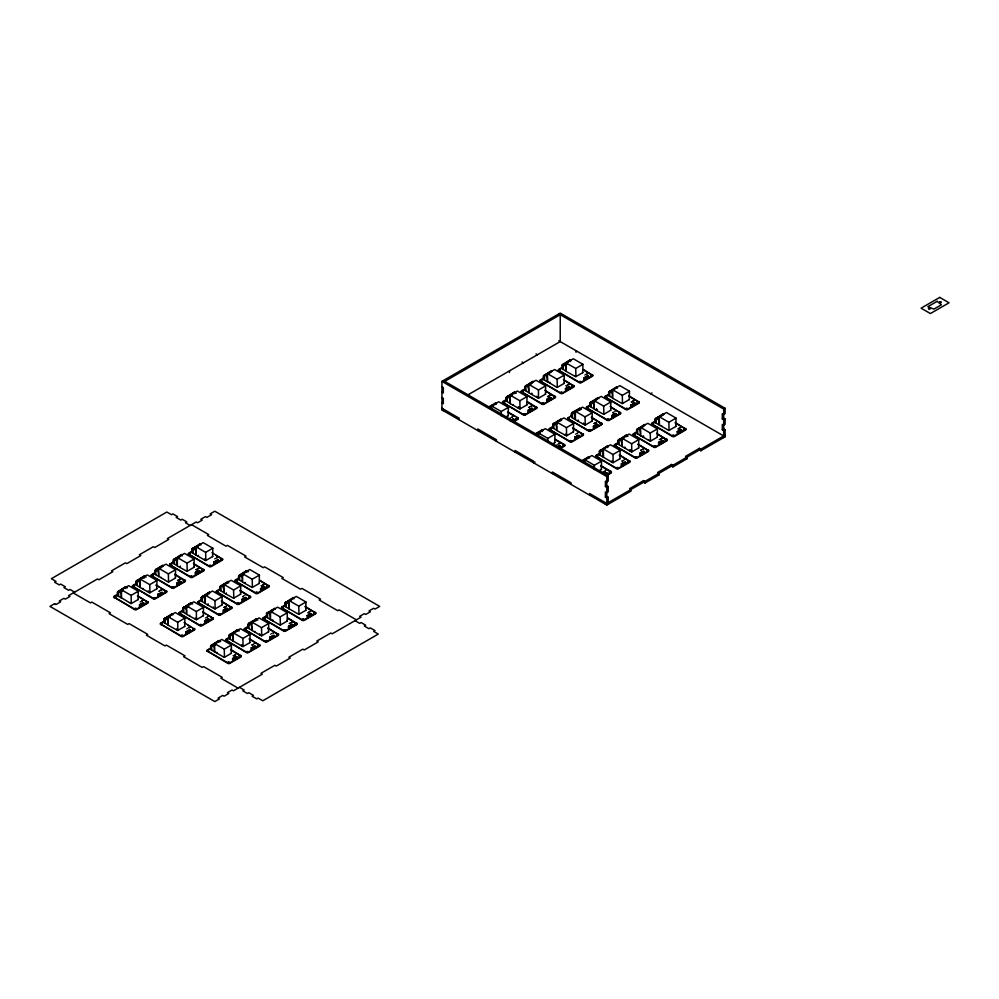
<?xml version="1.0" encoding="UTF-8"?>
<svg xmlns="http://www.w3.org/2000/svg" width="999" height="999" viewBox="0 0 999 999"><rect width="100%" height="100%" fill="white"/><g stroke="black" fill="none" stroke-linecap="round" stroke-linejoin="round"><path stroke-width="1.5" d="M119.543 591.87C124.138 590.134 116.92 590.147 121.516 591.87M140.21 601.96L140.247 602.06M159.228 568.955L160.227 568.394M159.478 591.258L158.841 591.158L159.49 591.183M170.404 564.897L171.366 565.322M166.084 591.982L165.285 592.245M168.057 618.905C163.861 616.957 170.342 616.982 166.146 618.905M178.109 580.494L177.472 580.407L178.109 580.431M179.283 582.467L178.634 582.517L179.283 582.442M196.004 549C191.808 547.052 198.289 547.065 194.093 549M181.556 635.976L182.854 635.876M197.253 569.018L197.914 569.005L197.265 569.068M197.902 571.765L197.265 571.665L197.914 571.69M187.987 630.769L188.599 630.869M189.098 627.509L189.76 627.509L189.111 627.559M209.503 566.071L210.789 565.971M215.884 558.266L215.921 558.366M207.742 594.917L206.543 594.218L206.293 595.267M215.921 560.864L216.383 560.789M217.045 557.592L217.707 557.579L217.058 557.617M206.568 617.419L207.218 617.407L206.581 617.469M207.73 619.442L208.391 619.417L207.742 619.492M218.244 591.982C216.134 593.019 218.818 589.835 217.282 591.67M214.623 645.804C210.427 643.843 216.92 643.868 212.725 645.804M225.849 606.718L225.212 606.618L225.849 606.643M226.361 608.678L226.411 608.778M219.493 641.907L218.044 641.271L218.282 642.32M231.306 608.016L230.319 608.341M242.57 575.886C238.511 573.938 244.743 573.926 240.659 575.886M231.318 634.902L233.254 634.752M229.42 662.961L228.134 662.861M245.092 597.789L245.654 597.926M235.165 655.119L234.528 655.019L235.165 655.044M236.326 657.13L235.689 657.03L236.326 657.067M257.367 593.056L256.094 593.056M263.624 584.49L264.273 584.465L263.636 584.527M254.308 643.643L254.345 643.731M273.576 632.929L272.952 632.829L273.589 632.866M294.006 598.888L293.057 598.176L292.207 599.025M289.235 626.161L289.273 626.261M292.207 622.177L291.571 622.077L292.22 622.102M303.958 619.842L302.647 619.842M308.516 612.712L307.867 612.737L308.516 612.699M308.516 615.409L307.879 615.459L308.516 615.384M491.583 408.141L490.621 407.417M510.302 418.082L510.339 418.181M511.463 420.092L511.563 420.229M531.268 384.153L529.82 383.504L530.057 384.553M528.933 407.33L529.582 407.305L528.946 407.38M530.094 409.34L530.132 409.44M541.77 381.206L540.671 381.381L540.958 380.744M538.149 435.027C533.953 433.079 540.447 433.091 536.251 435.027M548.201 396.615L547.564 396.516L548.214 396.553M549.375 398.589L548.738 398.638L549.375 398.564M566.096 365.122C561.9 363.174 568.381 363.186 564.185 365.122M554.845 424.125C559.428 422.377 552.222 422.402 556.818 424.125M567.357 385.139L568.006 385.127L567.357 385.189M567.994 387.874L567.357 387.787L568.006 387.812M568.518 387.162L569.005 387M559.203 443.618L559.865 443.618L559.215 443.668M558.678 447.04L558.054 446.94L558.691 446.965M559.203 446.316L559.852 446.291L559.203 446.328M579.595 382.18L580.894 382.08M585.976 374.388L586.026 374.488M577.847 411.039L576.885 410.314L575.936 411.039M587.15 373.713L587.799 373.713L587.15 373.763M587.15 376.398L587.799 376.386L587.15 376.448M576.66 433.541L577.322 433.516L576.673 433.591M595.941 422.839L595.304 422.739L595.953 422.764M596.453 424.8L596.503 424.9M589.597 458.029L588.386 457.33L587.936 458.291M601.41 451.011C605.956 449.275 598.913 449.263 603.384 451.011M617.532 388.124L616.321 387.425L615.884 388.374M615.734 414.098L615.097 413.998L615.746 414.023M605.257 471.228L604.62 471.141L605.269 471.166M606.418 473.251L605.781 473.151L606.43 473.176M627.459 409.165L626.173 409.078M624.412 437.924L623.201 437.225L622.964 438.274M633.716 400.599L634.365 400.587L633.728 400.649M633.816 403.159L633.878 403.121M624.4 459.752L624.45 459.852M625.049 462.5L624.45 462.537M643.031 449.001L643.681 448.976L643.044 449.051M659.328 442.282L659.377 442.37M661.763 440.796L661.9 440.746M662.312 438.299L661.675 438.199L662.312 438.224M678.621 428.833L677.959 428.858L678.608 428.821M678.621 431.531L677.971 431.568L678.608 431.506M138.199 580.968L139.161 580.544M182.143 556.006L181.281 555.157L180.432 556.006M190.297 554.333C189.173 554.545 189.148 552.622 190.297 554.133M192.17 576.923L190.896 576.923M162.362 624.238L161.089 624.238L162.362 624.05M184.778 607.854C189.535 606.318 181.918 606.343 186.688 607.854M205.319 596.328L203.371 596.178L205.319 596.028M228.709 582.892L227.597 582.055L227.36 583.104M233.254 633.965L231.343 633.678L233.254 633.678M271.041 611.838C272.565 611.987 269.992 609.465 272.977 610.901M282.242 607.817L283.279 608.279M289.048 602.909C285.564 600.824 290.846 600.761 287.337 602.909M295.217 624.05L296.516 624.15L295.217 624.238M508.304 397.09C513.061 395.567 505.444 395.567 510.214 397.09M512.674 419.33L512.999 419.243M576.76 436.101L576.997 436.039M612.574 392.145L611.251 390.784L613.898 389.935M584.627 462.05L583.304 460.689L585.951 459.84M632.654 403.833L632.879 403.771M620.079 440.109L621.977 440.109M616.945 468.032L618.081 468.032M659.14 419.031L658.541 418.194L657.429 419.031M673.975 436.151L672.827 436.151M118.431 590.933L120.292 592.007L121.229 594.155L121.229 597.926L117.507 595.779L117.507 592.007L125.624 586.775L127.497 587.849M125.624 586.775L117.507 592.007M137.063 580.182L138.923 581.256L139.86 583.404L139.86 587.175L136.126 585.014L136.126 581.256L144.256 576.023L146.116 577.097M144.256 576.023L136.126 581.256M155.694 569.418L154.758 570.504L154.758 574.263L158.491 576.411L158.491 572.652L157.555 570.504L155.694 569.418L162.887 565.272L155.956 569.805M174.326 558.666L176.186 559.74L177.11 561.9L177.11 565.659L173.389 563.511L173.389 559.74L181.518 554.507L178.184 556.98M192.944 547.914L194.817 548.988L195.742 551.136L195.742 554.907L192.02 552.747L192.02 548.988L200.15 543.756L199.213 544.83M165.01 617.819L166.87 618.893L167.807 621.053L167.807 624.812L164.073 622.664L164.073 618.893L172.203 613.673L171.266 614.747M183.641 607.067L185.502 608.141L186.426 610.289L186.426 614.06L182.705 611.912L182.705 608.141L190.834 602.909L192.695 603.983M190.834 602.909L182.705 608.141M201.336 597.39L209.465 592.157L201.336 597.39L201.336 601.148L205.057 603.296L205.057 599.537L204.133 597.39L202.26 596.316M220.891 585.551L222.752 586.625L223.689 588.786L223.689 592.544L219.967 590.397L219.967 586.625L228.084 581.406M239.523 574.8L241.383 575.874L242.32 578.021L242.32 581.793L238.586 579.645L238.586 575.874L246.716 570.641L248.576 571.728M246.716 570.641L238.586 575.874M211.576 644.705L213.436 645.791L214.373 647.939L214.373 651.698L210.652 649.55L210.652 645.791L218.769 640.559L220.642 641.633M230.207 633.953L232.068 635.027L233.004 637.187L233.004 640.946L229.27 638.798L229.27 635.027L237.4 629.795L239.261 630.881M236.476 630.881L237.4 629.795M248.838 623.201L247.902 624.275L247.902 628.034L251.636 630.194L251.636 626.423L250.699 624.275L248.838 623.201L256.031 619.043L257.892 620.117M255.095 620.117L256.031 619.043M267.47 612.449L269.33 613.523L270.254 615.671L270.254 619.43L266.533 617.282L266.533 613.523L274.663 608.291L273.726 609.365M286.089 601.685L287.962 602.759L288.886 604.919L288.886 608.678L285.165 606.53L285.165 602.759L293.294 597.539L292.357 598.613M494.792 403.971L495.729 402.897L488.536 407.055M507.155 396.303L509.028 397.377L509.952 399.525L509.952 403.284L506.231 401.136L506.231 397.377L514.36 392.145L516.221 393.219M514.36 392.145L506.231 397.377M524.862 386.613L532.979 381.393L524.862 386.613L524.862 390.384L528.583 392.532L528.583 388.773L527.647 386.613L525.786 385.539M544.418 374.787L546.278 375.861L547.215 378.009L547.215 381.78L543.481 379.632L543.481 375.861L551.61 370.629M562.112 365.11L570.242 359.877L562.112 365.11L562.112 368.868L565.846 371.029L565.846 367.257L564.91 365.11L563.049 364.036M541.371 430.856L542.295 429.782L535.102 433.941M553.733 423.189L555.594 424.263L556.53 426.411L556.53 430.182L552.797 428.022L552.797 424.263L560.926 419.031L560.002 420.104M572.365 412.425L571.428 413.511L571.428 417.27L575.149 419.418L575.149 415.659L574.225 413.511L572.365 412.425L579.557 408.279L581.418 409.353M578.621 409.353L579.557 408.279M590.996 401.673L592.857 402.747L593.781 404.907L593.781 408.666L590.059 406.518L590.059 402.747L598.189 397.515L597.252 398.601M609.615 390.921L611.488 391.995L612.412 394.143L612.412 397.914L608.691 395.754L608.691 391.995L616.82 386.763L615.884 387.837M587.936 457.754L588.873 456.68L581.68 460.826L583.541 461.9M600.299 450.074L602.172 451.148L603.096 453.296L603.096 457.067L599.375 454.92L599.375 451.148L607.504 445.916L606.568 446.99M618.93 439.323L620.791 440.397L621.728 442.545L621.728 446.303L618.006 444.155L618.006 440.397L626.123 435.164L627.996 436.238M625.199 436.238L626.123 435.164M637.562 428.559L639.422 429.632L640.359 431.793L640.359 435.552L636.625 433.404L636.625 429.632L644.755 424.413L643.831 425.487M656.193 417.807L658.054 418.881L658.99 421.029L658.99 424.8L655.257 422.652L655.257 418.881L663.386 413.648M177.997 557.917L179.345 557.704M198.339 546.653L196.99 546.952M170.392 616.57L168.544 616.283L170.392 615.996M188.861 605.931L188.162 604.957L187.462 605.931M223.689 586.9C219.405 583.766 226.761 584.927 222.29 586.088M512.387 395.167L511.688 394.193L510.988 395.167M547.215 376.136L546.515 375.162M236.313 631.805C237.2 632.005 235.589 629.532 238.124 630.869M536.013 407.729C533.891 406.044 537.312 408.916 534.977 408.191M250.075 623.851C254.82 622.502 247.053 622.527 251.785 623.851M289.772 600.936L291.121 600.649M559.84 421.029L560.951 420.766L560.002 419.842L561.65 420.092M573.601 413.087L575.312 413.087M309.128 614.597L309.278 614.547M610.864 391.571C615.646 390.409 608.141 390.109 612.212 391.371M605.769 396.89C608.491 395.492 604.095 398.052 606.905 397.427M619.842 413.111L618.718 412.837L619.842 413.648M582.917 461.488C587.537 460.377 580.369 459.977 584.265 461.276M634.852 435.077L633.616 434.89L634.852 434.69M659.864 417.058C660.689 417.27 659.103 414.785 661.675 416.121M725.099 435.152L700.873 449.138L699.475 448.326L685.514 456.393L686.9 457.205L686.9 458.816L672.939 466.883L671.54 466.071L644.992 481.406L643.593 480.594L629.62 488.661L631.018 489.473L631.018 491.083L606.805 505.069L441.933 409.877L441.933 381.381L560.227 313.087L725.099 408.266L725.099 413.648L723.701 414.448L722.302 413.648L722.302 419.018L723.701 419.83L725.099 419.018L725.099 424.4L723.701 425.212L722.302 424.4L722.302 429.782L723.701 430.581L725.099 429.782L725.099 436.763L700.873 450.749L699.475 449.937L672.939 465.272L671.54 464.46L657.567 472.527L658.965 473.339L658.965 474.95L644.992 483.017L643.593 482.205L606.805 503.446L589.572 493.506L589.572 495.117M444.73 381.381L560.227 314.697L560.227 341.583L467.544 395.092M173.389 559.74L175.787 558.354M192.02 548.988L198.014 545.529M117.62 592.207L118.556 592.744L118.556 595.978L117.62 595.441L117.62 592.207L119.83 590.933M121.491 598.264L121.466 589.81L128.659 585.651L138.312 591.233L138.099 599.6M136.251 581.455L137.175 581.992L137.175 585.214L136.251 584.677L136.251 581.455L138.461 580.182M156.93 588.723L149.738 592.869L140.122 587.512L140.085 579.058L147.29 574.9L156.943 580.481L156.731 588.836M158.741 576.748L158.716 568.306L165.909 564.148L175.574 569.717L175.349 578.084M194.193 567.207L187 571.366L177.347 565.983L177.347 557.542L184.54 553.396L194.193 558.965L193.981 567.332M194.58 547.777L203.172 542.632L212.824 548.214L212.612 556.58M120.292 592.007L122.69 590.621M176.186 559.74L178.584 558.354M137.5 595.641L147.752 602.097A1.311 0.762 0 0 1 147.752 603.171L136.576 609.627A1.311 0.762 0 0 1 134.715 609.627L114.223 597.252A1.311 0.762 0 0 1 114.223 596.178L117.944 594.03M156.131 584.89L166.383 591.346A1.311 0.762 0 0 1 166.383 592.419L155.207 598.876A1.311 0.762 0 0 1 153.346 598.876L132.855 586.5A1.311 0.762 0 0 1 132.855 585.426L136.576 583.279M174.763 574.138L185.015 580.581A1.311 0.762 0 0 1 185.015 581.655L173.826 588.111A1.311 0.762 0 0 1 171.965 588.111L151.473 575.749A1.311 0.762 0 0 1 151.473 574.675L155.207 572.514M193.394 563.374L203.634 569.83A1.311 0.762 0 0 1 203.634 570.904L192.457 577.36A1.311 0.762 0 0 1 190.597 577.36L170.105 564.984A1.311 0.762 0 0 1 170.105 563.911L173.826 561.763M212.025 552.622L222.265 559.078A1.311 0.762 0 0 1 222.265 560.152L211.089 566.608A1.311 0.762 0 0 1 209.228 566.608L188.736 554.233A1.311 0.762 0 0 1 188.736 553.159L192.457 551.011M114.223 597.789A1.311 0.762 0 0 1 114.223 596.715L117.944 594.567M132.855 587.037A1.311 0.762 0 0 1 132.855 585.963L136.576 583.816M151.473 576.286A1.311 0.762 0 0 1 151.473 575.212L155.207 573.051M171.353 563.736L173.826 562.3M188.736 554.77A1.311 0.762 0 0 1 188.736 553.696L192.457 551.548M441.933 409.877L443.331 409.078L443.331 410.689M121.703 597.951L131.106 603.633L138.312 599.475M158.953 576.448L168.369 582.117L175.562 577.971M196.004 555.244L195.979 546.79L205.632 552.36L212.824 548.214M179.508 566.808L180.357 566.408M198.451 555.294L198.139 556.056M142.782 588.636L143.094 588.448M180.045 567.12L180.357 566.358M121.466 589.81L131.119 595.379L138.312 591.233M140.085 579.058L149.75 584.627L156.943 580.481M158.716 568.306L168.369 573.876L175.574 569.717M177.347 557.542L187 563.124L194.193 558.965M148.239 590.884L147.927 591.608M129.833 602.659L130.145 602.484M204.345 559.64L204.658 558.891M212.824 556.455L205.632 560.614L196.004 555.057M143.906 603.234L140.422 605.257L140.422 606.868L139.485 606.331L139.485 604.72L142.982 602.697L143.906 603.234L143.906 604.857L142.982 604.32M162.537 594.093L162.537 592.482L159.041 594.505L159.041 596.116L158.117 595.579L158.117 593.968L160.215 593.831L160.215 595.441M181.169 581.73L177.672 583.741L177.672 585.364L176.748 584.815L176.748 583.204L180.232 581.193L181.169 581.73L181.169 583.341L180.232 582.804M199.8 570.978L196.303 572.989L196.303 574.6L195.367 574.063L195.367 572.452L198.863 570.429L199.8 570.978L199.8 572.589L198.863 572.052M218.419 561.825L218.419 560.214L214.935 562.237L214.935 563.848L213.998 563.311L213.998 561.7L216.096 561.563L216.096 563.174M139.485 606.331L141.583 606.193L141.583 604.582L140.647 604.045M158.117 595.579L159.278 594.904M195.367 574.063L196.541 573.389M213.998 563.311L215.16 562.637M114.223 597.252L134.715 609.09A1.311 0.762 0 0 0 136.576 609.09L147.752 602.634A1.311 0.762 0 0 0 147.752 601.56M132.855 586.5L153.346 598.326A1.311 0.762 0 0 0 155.207 598.326L166.383 591.883A1.311 0.762 0 0 0 166.383 590.809M151.473 575.749L171.965 587.574A1.311 0.762 0 0 0 173.826 587.574L185.015 581.118A1.311 0.762 0 0 0 185.015 580.044M170.105 564.984L190.597 576.823A1.311 0.762 0 0 0 192.457 576.823L203.634 570.367A1.311 0.762 0 0 0 203.634 569.293M188.736 554.233L209.228 566.071A1.311 0.762 0 0 0 211.089 566.071L222.265 559.615A1.311 0.762 0 0 0 222.265 558.541M488.798 407.43L493.593 404.67M543.481 375.861L550.686 371.703M490.159 406.918L498.751 401.773L508.404 407.355L508.191 415.721M510.214 403.621L510.189 395.179L517.382 391.021L527.035 396.591L526.823 404.957M527.185 385.539L524.975 386.825L525.911 387.362L525.911 390.584L524.975 390.047M545.666 394.081L538.461 398.239L528.821 392.857L528.821 384.415L536.013 380.269L545.666 385.839L545.454 394.205M543.606 376.061L544.53 376.598L544.53 379.832L543.606 379.295L543.606 376.061L545.816 374.787M547.677 381.993L547.44 373.663L554.645 369.505L564.298 375.087L564.085 383.454M564.447 364.036L562.237 365.309L563.161 365.846L563.161 369.068L562.237 368.531M582.917 372.577L575.724 376.723L566.096 371.366L566.071 362.912L573.264 358.753L582.929 364.323L582.704 372.689M509.028 397.377L511.426 395.991M564.91 365.11L567.307 363.723M527.509 401.748L536.475 407.455A1.311 0.762 0 0 1 536.475 408.541L525.299 414.985A1.311 0.762 0 0 1 523.439 414.985L502.947 402.622A1.311 0.762 0 0 1 502.947 401.548L506.668 399.388M544.855 390.247L555.107 396.703A1.311 0.762 0 0 1 555.107 397.777L543.931 404.233A1.311 0.762 0 0 1 542.07 404.233L521.578 391.87A1.311 0.762 0 0 1 521.578 390.784L525.299 388.636M563.486 379.495L573.738 385.951A1.311 0.762 0 0 1 573.738 387.025L562.562 393.481A1.311 0.762 0 0 1 560.689 393.481L540.209 381.106A1.311 0.762 0 0 1 540.209 380.032L543.931 377.884M583.404 369.48L592.37 375.199A1.311 0.762 0 0 1 592.37 376.273L581.181 382.717A1.311 0.762 0 0 1 579.32 382.717L558.828 370.354A1.311 0.762 0 0 1 558.828 369.28L562.562 367.132M502.947 403.159A1.311 0.762 0 0 1 502.947 402.085L505.432 400.649M521.578 392.407A1.311 0.762 0 0 1 521.578 391.321L525.299 389.173M540.209 381.643A1.311 0.762 0 0 1 540.209 380.569L543.931 378.421M558.828 370.891A1.311 0.762 0 0 1 558.828 369.817L562.562 367.669M510.189 403.608L519.842 408.991L527.035 404.845M547.677 381.805L557.092 387.487L564.285 383.329M549.912 382.18L549.612 382.929M531.518 393.993L531.818 393.231M491.558 408.741L491.558 405.931L501.211 411.501L508.404 407.355M510.189 395.179L519.842 400.749L527.035 396.591M528.821 384.415L538.473 389.997L545.666 385.839M547.44 373.663L557.105 379.233L564.298 375.087M566.071 362.912L575.724 368.481L582.929 364.323M518.868 407.854L518.331 406.968L518.031 407.717M536.962 396.253L536.663 396.965M518.556 408.029L518.868 407.267M505.944 417.02L508.404 415.596M164.073 618.893L170.067 615.434M219.967 586.625L227.16 582.479M166.633 617.682L175.225 612.549L184.89 618.119L184.665 626.485M203.509 615.609L196.316 619.767L186.663 614.385L186.663 605.943L193.856 601.785L203.509 607.367L203.297 615.734M201.448 597.589L202.385 598.126L202.385 601.348L201.448 600.811L201.448 597.589L203.659 596.316M222.14 604.857L214.947 609.003L205.294 603.621L205.294 595.192L212.487 591.033L222.14 596.603L221.928 604.969M222.29 585.551L220.08 586.838L221.004 587.375L221.004 590.596L220.08 590.059M240.771 594.093L233.566 598.251L223.926 592.869L223.926 584.427L231.119 580.282L240.771 585.851L240.559 594.218M259.39 583.341L252.198 587.499L242.545 582.117L242.545 573.676L249.75 569.517L259.403 575.099L259.191 583.466M532.629 408.603L529.145 410.614L529.145 412.237L528.209 411.7L528.209 410.077L531.705 408.067L532.629 408.603L532.629 410.214L531.705 409.677M551.261 397.852L547.777 399.862L547.777 401.473L546.84 400.936L546.84 399.325L550.337 397.315L551.261 397.852L551.261 399.463M569.892 387.088L568.955 386.551L568.955 388.161L569.892 388.711L569.892 387.088L566.396 389.111L566.396 390.721L565.471 390.184L565.471 388.574L567.794 387.225L568.731 387.762L568.731 389.373M588.523 376.336L585.027 378.359L585.027 379.97L584.103 379.433L584.103 377.809L587.587 375.799L588.523 376.336L588.523 377.947L587.587 377.41L587.587 375.799M185.502 608.141L187.899 606.755M241.383 575.874L243.781 574.487M184.078 622.527L194.318 628.983A1.311 0.762 0 0 1 194.318 630.057L183.142 636.513A1.311 0.762 0 0 1 181.281 636.513L160.789 624.15A1.311 0.762 0 0 1 160.789 623.064L164.523 620.916M202.71 611.775L212.949 618.231A1.311 0.762 0 0 1 212.949 619.305L201.773 625.761A1.311 0.762 0 0 1 199.912 625.761L179.42 613.386A1.311 0.762 0 0 1 179.42 612.312L183.142 610.164M221.341 601.023L231.581 607.479A1.311 0.762 0 0 1 231.581 608.553L220.404 614.997A1.311 0.762 0 0 1 218.544 614.997L198.052 602.634A1.311 0.762 0 0 1 198.052 601.56L201.773 599.412M239.96 590.259L250.212 596.715A1.311 0.762 0 0 1 250.212 597.789L239.036 604.245A1.311 0.762 0 0 1 237.175 604.245L216.683 591.883A1.311 0.762 0 0 1 216.683 590.809L220.404 588.648M259.877 580.244L268.843 585.963A1.311 0.762 0 0 1 268.843 587.037L257.667 593.493A1.311 0.762 0 0 1 255.794 593.493L235.302 581.118A1.311 0.762 0 0 1 235.302 580.044L239.036 577.897M510.514 421.378L514.01 419.355L514.01 420.966M160.789 624.687A1.311 0.762 0 0 1 160.789 623.601L164.523 621.453M179.42 613.923A1.311 0.762 0 0 1 179.42 612.849L181.905 611.413M198.052 603.171A1.311 0.762 0 0 1 198.052 602.097L201.773 599.949M235.302 581.655A1.311 0.762 0 0 1 235.302 580.581L239.036 578.433M528.209 411.7L529.37 411.026M546.84 400.936L548.001 400.262M584.103 379.433L585.264 378.758M512.837 421.64L517.844 418.756A1.311 0.762 0 0 0 517.844 417.682L507.604 411.763M502.947 402.622L523.439 414.448A1.311 0.762 0 0 0 525.299 414.448L536.475 407.992A1.311 0.762 0 0 0 536.475 406.918M521.578 391.87L542.07 403.696A1.311 0.762 0 0 0 543.931 403.696L555.107 397.24A1.311 0.762 0 0 0 555.107 396.166M540.209 381.106L560.689 392.944A1.311 0.762 0 0 0 562.562 392.944L573.738 386.488A1.311 0.762 0 0 0 573.738 385.414M558.828 370.354L579.32 382.18A1.311 0.762 0 0 0 581.181 382.18L592.37 375.736A1.311 0.762 0 0 0 592.37 374.65M512.887 422.152L517.844 419.293A1.311 0.762 0 0 0 517.844 418.219L517.844 417.682M226.386 592.944L226.086 593.706M244.718 582.941L245.017 582.767M207.767 604.283L207.455 604.457M208.292 604.045L207.992 604.77M184.877 626.361L177.685 630.519L168.057 625.149L168.032 616.695L177.685 622.277L184.89 618.119M186.663 605.943L196.316 611.513L203.509 607.367M205.294 595.192L214.947 600.761L222.14 596.603M223.926 584.427L233.579 590.009L240.771 585.851M242.545 573.676L252.21 579.258L259.403 575.099M213.436 606.98L213.137 607.729M176.711 628.796L176.411 629.557M195.042 618.793L195.342 618.044M190.484 631.743L190.484 630.132L186.988 632.142L186.988 633.753L186.051 633.216L186.051 631.605L188.149 631.468L188.149 633.079M209.116 619.368L205.619 621.39L205.619 623.001L204.683 622.464L204.683 620.854L208.179 618.831L209.116 619.368L209.116 620.991L208.179 620.441M227.735 608.616L224.251 610.639L224.251 612.25L223.314 611.713L223.314 610.089L226.81 608.079L227.735 608.616L227.735 610.227L226.81 609.69M246.366 599.475L246.366 597.864L242.869 599.875L242.869 601.485L241.945 600.948L241.945 599.338L244.268 598.001L245.205 598.538L245.205 600.149M264.997 587.1L261.501 589.123L261.501 590.734L260.577 590.197L260.577 588.586L264.061 586.563L264.997 587.1L264.997 588.723L264.061 588.186L264.061 586.563M186.051 633.216L187.225 632.542M204.683 622.464L206.781 622.327L206.781 620.716L205.856 620.179M223.314 611.713L224.475 611.038M260.577 590.197L261.738 589.522M160.789 624.15L181.281 635.976A1.311 0.762 0 0 0 183.142 635.976L194.318 629.52A1.311 0.762 0 0 0 194.318 628.446M179.42 613.386L199.912 625.224A1.311 0.762 0 0 0 201.773 625.224L212.949 618.768A1.311 0.762 0 0 0 212.949 617.694M198.052 602.634L218.544 614.46A1.311 0.762 0 0 0 220.404 614.46L231.581 608.016A1.311 0.762 0 0 0 231.581 606.93M216.683 591.883L237.175 603.708A1.311 0.762 0 0 0 239.036 603.708L250.212 597.252A1.311 0.762 0 0 0 250.212 596.178M235.302 581.118L255.794 592.956A1.311 0.762 0 0 0 257.667 592.956L268.843 586.5A1.311 0.762 0 0 0 268.843 585.426M535.377 434.328L545.329 428.658L554.982 434.24L554.77 442.607M552.797 424.263L563.96 417.907L573.613 423.489L573.401 431.843M572.627 412.812L582.579 407.155L592.245 412.724L592.02 421.091M590.059 402.747L601.211 396.403L610.864 401.973L610.651 410.339M608.691 391.995L619.842 385.639L629.495 391.221L629.283 399.588M576.323 410.951L578.533 409.677L579.82 409.977M590.172 402.947L591.108 403.496L591.108 406.718L590.172 406.181L590.172 402.947L592.382 401.673L593.319 402.21M536.962 435.015L539.36 433.628M592.857 402.747L595.254 401.361M572.802 427.897L583.054 434.353A1.311 0.762 0 0 1 583.054 435.427L571.878 441.883A1.311 0.762 0 0 1 570.004 441.883L549.512 429.508A1.311 0.762 0 0 1 549.512 428.434L553.246 426.286M591.433 417.145L601.673 423.588A1.311 0.762 0 0 1 601.673 424.662L590.496 431.118A1.311 0.762 0 0 1 588.636 431.118L568.144 418.756A1.311 0.762 0 0 1 568.144 417.682L571.878 415.522M610.064 406.381L620.304 412.837A1.311 0.762 0 0 1 620.304 413.911L609.128 420.367A1.311 0.762 0 0 1 607.267 420.367L586.775 407.992A1.311 0.762 0 0 1 586.775 406.918L590.496 404.77M628.696 395.629L638.935 402.085A1.311 0.762 0 0 1 638.935 403.159L627.759 409.615A1.311 0.762 0 0 1 625.898 409.615L605.406 397.24A1.311 0.762 0 0 1 605.406 396.166L609.128 394.018M549.512 430.045A1.311 0.762 0 0 1 549.512 428.971L551.997 427.535M588.011 406.743L590.496 405.307M606.643 395.991L609.128 394.555M573.613 423.489L566.421 427.634L556.755 422.065L556.78 430.519L566.408 435.876L573.601 431.73M592.245 412.724L585.039 416.883L575.387 411.313L575.387 419.742L585.039 425.124L592.232 420.979M610.864 401.973L603.671 406.131L594.018 400.549L594.043 409.003L603.671 414.373L610.864 410.214M596.178 409.815L596.49 409.066L596.715 410.127M578.396 420.129L577.547 420.579M597.015 409.365L596.178 409.24M538.136 435.626L538.136 432.817L547.789 438.386L554.982 434.24M629.495 399.463L622.29 403.621L612.649 398.239L612.649 389.797L622.302 395.367L629.495 391.221M583.229 423.851L583.541 423.089L583.766 424.163M565.134 434.915L565.434 434.153M552.509 443.906L554.969 442.482M210.652 645.791L221.803 639.435L231.456 645.004L231.244 653.371M229.27 635.027L240.434 628.683L250.087 634.253L249.875 642.619M249.101 623.588L259.053 617.919L268.719 623.501L268.494 631.868M266.533 613.523L277.685 607.167L287.337 612.737L287.125 621.103M285.165 602.759L296.316 596.415L305.969 601.985L305.756 610.352M229.395 635.227L230.319 635.764L230.319 638.998L229.395 638.461L229.395 635.227L231.606 633.953M268.868 612.449L266.646 613.723L267.582 614.26L267.582 617.482L266.646 616.945M557.317 447.053L559.652 445.704L560.576 446.241L560.576 447.864L559.652 447.327L559.652 445.704M574.787 436.975L576.873 436.838L576.873 438.449L574.787 438.586L574.787 436.975L575.711 437.512L579.208 435.489L579.208 437.1M597.839 424.737L594.343 426.748L594.343 428.371L593.406 427.822L593.406 426.211L596.903 424.2L597.839 424.737L597.839 426.348L596.903 425.811L596.903 424.2M616.47 413.986L612.974 415.996L612.974 417.607L612.037 417.07L612.037 415.459L615.534 413.436L616.47 413.986L616.47 415.596L615.534 415.06M635.089 404.832L635.089 403.221L631.605 405.244L631.605 406.855L630.669 406.318L630.669 404.707L632.767 404.57L632.767 406.181M213.436 645.791L215.846 644.405M269.33 613.523L271.728 612.137M650.574 393.743L651.972 392.944M230.644 649.425L240.896 655.868A1.311 0.762 0 0 1 240.896 656.942L229.72 663.398A1.311 0.762 0 0 1 227.859 663.398L207.367 651.036A1.311 0.762 0 0 1 207.367 649.962L211.089 647.802M249.275 638.661L259.528 645.117A1.311 0.762 0 0 1 259.528 646.191L248.351 652.647A1.311 0.762 0 0 1 246.491 652.647L225.999 640.272A1.311 0.762 0 0 1 225.999 639.198L229.72 637.05M267.907 627.909L278.159 634.365A1.311 0.762 0 0 1 278.159 635.439L266.97 641.895A1.311 0.762 0 0 1 265.11 641.895L244.618 629.52A1.311 0.762 0 0 1 244.618 628.446L248.351 626.298M287.812 617.894L296.778 623.601A1.311 0.762 0 0 1 296.778 624.687L285.602 631.131A1.311 0.762 0 0 1 283.741 631.131L263.249 618.768A1.311 0.762 0 0 1 263.249 617.694L266.97 615.534M305.17 606.393L315.409 612.849A1.311 0.762 0 0 1 315.409 613.923L304.233 620.379A1.311 0.762 0 0 1 302.372 620.379L281.88 608.016A1.311 0.762 0 0 1 281.88 606.93L285.602 604.782M558.254 447.589L560.576 446.241M207.367 651.573A1.311 0.762 0 0 1 207.367 650.499L211.089 648.339M225.999 640.821A1.311 0.762 0 0 1 225.999 639.735L229.72 637.587M244.618 630.057A1.311 0.762 0 0 1 244.618 628.983L248.351 626.835M263.249 619.305A1.311 0.762 0 0 1 263.249 618.231L266.97 616.083M283.117 606.755L285.602 605.319M612.037 417.07L613.211 416.396M535.077 462.038L533.678 462.849L533.678 461.238L515.059 450.487L515.059 452.097M559.415 448.526L564.423 445.641A1.311 0.762 0 0 0 564.423 444.567L555.456 439.385M549.512 429.508L570.004 441.333A1.311 0.762 0 0 0 571.878 441.333L583.054 434.89A1.311 0.762 0 0 0 583.054 433.816M568.144 418.756L588.636 430.581A1.311 0.762 0 0 0 590.496 430.581L601.673 424.125A1.311 0.762 0 0 0 601.673 423.052M586.775 407.992L607.267 419.83A1.311 0.762 0 0 0 609.128 419.83L620.304 413.374A1.311 0.762 0 0 0 620.304 412.3M605.406 397.24L625.898 409.078A1.311 0.762 0 0 0 627.759 409.078L638.935 402.622A1.311 0.762 0 0 0 638.935 401.548M559.452 449.051L564.423 446.178A1.311 0.762 0 0 0 564.423 445.104L564.423 444.567M214.61 652.022L214.61 643.593L224.263 649.163L231.456 645.004M233.229 641.271L233.229 632.829L242.894 638.411L250.087 634.253M251.86 630.519L251.86 622.077L261.513 627.647L268.719 623.501M289.123 609.003L289.123 600.561L298.776 606.143L305.969 601.985M270.517 619.767L270.492 611.326L280.145 616.895L287.337 612.737M216.771 652.859L217.083 652.684M272.652 620.591L272.964 620.416M254.558 631.655L254.87 631.48M259.703 634.627L260.015 634.44M241.92 645.504L241.071 645.379M241.92 644.967L241.608 645.691M231.456 653.259L224.251 657.404L214.635 651.847M250.075 642.494L242.882 646.653L233.267 641.096M268.706 631.743L261.513 635.901L251.885 630.344M287.337 620.991L280.145 625.137L270.517 619.58M305.969 610.227L298.776 614.385L289.148 608.828M237.05 657.017L233.566 659.028L233.566 660.651L232.63 660.102L232.63 658.491L236.126 656.48L237.05 657.017L237.05 658.628L236.126 658.091L236.126 656.48M251.261 647.739L253.359 647.602L253.359 649.213L251.261 649.35L251.261 647.739L252.185 648.276L255.682 646.266L255.682 647.876M269.892 636.987L271.978 636.85L271.978 638.461L269.892 638.598L269.892 636.987L270.816 637.524L274.313 635.501L274.313 637.112M292.944 624.75L289.448 626.76L289.448 628.383L288.511 627.847L288.511 626.223L292.008 624.213L292.944 624.75L292.944 626.361L292.008 625.824M311.576 615.609L311.576 613.998L308.079 616.008L308.079 617.619L307.143 617.082L307.143 615.471L309.24 615.334L309.24 616.957M232.63 660.102L233.791 659.44M288.511 627.847L289.685 627.172M207.367 651.036L227.859 662.861A1.311 0.762 0 0 0 229.72 662.861L240.896 656.405A1.311 0.762 0 0 0 240.896 655.332M225.999 640.272L246.491 652.11A1.311 0.762 0 0 0 248.351 652.11L259.528 645.654A1.311 0.762 0 0 0 259.528 644.58M244.618 629.52L265.11 641.358A1.311 0.762 0 0 0 266.97 641.358L278.159 634.902A1.311 0.762 0 0 0 278.159 633.828M263.249 618.768L283.741 630.594A1.311 0.762 0 0 0 285.602 630.594L296.778 624.15A1.311 0.762 0 0 0 296.778 623.064M281.88 608.016L302.372 619.842A1.311 0.762 0 0 0 304.233 619.842L315.409 613.386A1.311 0.762 0 0 0 315.409 612.312M581.942 461.213L591.895 455.556L601.548 461.126L601.336 469.493M599.375 451.148L610.526 444.792L620.179 450.374L619.967 458.741M618.006 440.397L629.158 434.041L638.811 439.61L638.598 447.977M636.625 429.632L647.789 423.289L657.442 428.858L657.23 437.225M655.257 418.881L666.408 412.525L676.073 418.106L675.848 426.473M601.935 449.937L604.033 448.726M618.119 440.596L619.055 441.133L619.055 444.355L618.119 443.818L618.119 440.596L620.329 439.323M638.96 428.559L636.75 429.845L637.674 430.382L637.674 433.603L636.75 433.067M660.152 416.333L662.362 415.047M620.791 440.397L623.189 439.011M619.38 454.782L629.62 461.238A1.311 0.762 0 0 1 629.62 462.312L618.443 468.768A1.311 0.762 0 0 1 616.583 468.768L596.091 456.393A1.311 0.762 0 0 1 596.091 455.319L599.812 453.171M637.999 444.031L648.251 450.487A1.311 0.762 0 0 1 648.251 451.56L637.075 458.004A1.311 0.762 0 0 1 635.214 458.004L614.722 445.641A1.311 0.762 0 0 1 614.722 444.567L618.443 442.42M656.63 433.266L666.882 439.722A1.311 0.762 0 0 1 666.882 440.796L655.706 447.252A1.311 0.762 0 0 1 653.833 447.252L633.354 434.89A1.311 0.762 0 0 1 633.354 433.816L637.075 431.655M675.262 422.515L685.514 428.971A1.311 0.762 0 0 1 685.514 430.045L674.325 436.501A1.311 0.762 0 0 1 672.464 436.501L651.972 424.125A1.311 0.762 0 0 1 651.972 423.052L655.706 420.904M596.091 456.93A1.311 0.762 0 0 1 596.091 455.856L598.576 454.42M614.722 446.178A1.311 0.762 0 0 1 614.722 445.104L618.443 442.957M633.354 435.427A1.311 0.762 0 0 1 633.354 434.353L637.075 432.192M651.972 424.662A1.311 0.762 0 0 1 651.972 423.588L655.706 421.441M603.546 457.08L603.334 448.951L612.986 454.52L620.179 450.374M642.757 436.713L643.056 435.989L643.593 436.838M661.388 425.949L661.688 425.774M624.662 447.777L624.962 447.015M643.281 437.013L643.593 436.263M584.702 462.525L584.702 459.702L594.355 465.284L601.548 461.126M622.202 446.528L621.965 438.199L631.618 443.768L638.811 439.61M640.621 435.889L640.584 427.435L650.249 433.017L657.442 428.858M659.452 425.012L659.215 416.683L668.868 422.265L676.073 418.106M629.807 450.736L630.107 449.987L630.644 450.874M648.426 439.985L648.738 439.81M630.107 450.561L629.807 450.162M630.644 450.337L630.332 451.048M599.088 470.804L601.548 469.368M620.179 458.616L612.986 462.774L603.359 457.217M638.811 447.864L631.605 452.01L621.99 446.453M657.429 437.1L650.237 441.258L640.621 435.701M676.061 426.348L668.868 430.507L659.24 424.95M624.85 463.449L625.774 463.998L625.774 462.375L622.29 464.398L622.29 466.009L621.353 465.472L621.353 463.861L623.688 462.512L624.612 463.049L624.612 464.66M644.405 451.623L640.921 453.646L640.921 455.257L639.984 454.72L639.984 453.096L643.481 451.086L644.405 451.623L644.405 453.234L643.481 452.697M663.036 442.482L663.036 440.871L659.54 442.882L659.54 444.493L658.616 443.956L658.616 442.345L660.938 441.009L661.875 441.546L661.875 443.156M681.668 430.107L678.171 432.13L678.171 433.741L677.247 433.204L677.247 431.593L680.731 429.57L681.668 430.107L681.668 431.73L680.731 431.193L680.731 429.57M604.82 474.475L607.155 473.139L607.155 474.75L610.988 472.527A1.311 0.762 0 0 0 610.988 471.453L600.749 465.534M621.353 465.472L623.451 465.334L623.451 463.723L622.514 463.186M639.984 454.72L641.146 454.046M596.091 456.393L616.583 468.231A1.311 0.762 0 0 0 618.443 468.231L629.62 461.775A1.311 0.762 0 0 0 629.62 460.701M614.722 445.641L635.214 457.467A1.311 0.762 0 0 0 637.075 457.467L648.251 451.024A1.311 0.762 0 0 0 648.251 449.937M633.354 434.89L653.833 446.715A1.311 0.762 0 0 0 655.706 446.715L666.882 440.259A1.311 0.762 0 0 0 666.882 439.185M651.972 424.125L672.464 435.964A1.311 0.762 0 0 0 674.325 435.964L685.514 429.508A1.311 0.762 0 0 0 685.514 428.434M607.267 475.212L610.988 473.064A1.311 0.762 0 0 0 610.988 471.99L610.988 471.453M441.933 381.381L606.805 476.56L608.204 475.761L608.204 481.131L606.805 481.943L605.406 481.131L605.406 486.513L606.805 487.312L608.204 486.513L608.204 491.883L606.805 492.694L605.406 491.883L605.406 497.265L606.805 498.076L608.204 497.265L608.204 504.258M558.828 313.886L723.701 409.078L725.099 408.266M605.406 486.513L606.805 485.701L608.204 486.513M722.302 419.018L723.701 418.219L725.099 419.018M605.406 497.265L606.805 496.466L608.204 497.265M722.302 429.782L723.701 428.971L725.099 429.782M566.883 363.161C568.369 363.736 565.159 361.426 568.269 362.088M527.185 386.076L527.884 385.914M157.093 569.967L158.491 569.967M143.332 577.909L144.281 577.784M593.581 402.035L594.043 401.398L592.832 400.986L592.132 401.685L593.581 402.035L592.594 402.122M538.936 433.079L539.885 432.954M203.659 596.853L205.057 596.853M638.96 429.095C643.506 427.897 635.814 427.909 640.359 429.095M270.055 612.799L270.517 612.162L269.305 611.763L268.606 612.462L270.055 612.799L269.068 612.887M546.016 375.237C550.162 374.55 543.431 373.614 546.515 375.224M578.833 410.065L579.82 410.065M600.923 424.5L600.923 423.763M175.562 559.89C179.57 557.842 173.202 557.879 177.372 559.465M255.307 620.841C257.155 621.503 253.072 619.293 256.493 619.855M527.884 385.976C530.869 384.278 524.138 385.427 528.583 386.076M587.874 408.366L587.075 408.091M652.909 423.751L652.272 424.038L652.909 424.513M217.295 560.102L217.058 560.339M139.161 580.619C141.833 578.833 135.502 580.119 140.11 580.968M244.305 573.813L243.094 573.114L244.905 572.976M189.348 630.007L189.111 630.219M277.223 635.277L277.884 634.902L277.223 634.515M216.358 643.718L215.16 643.019L216.958 642.881M570.004 361.663L569.155 360.801L570.966 360.939M548.951 373.813L548.089 372.964L549.9 373.102M554.008 397.614L554.807 397.14M493.056 406.081L492.107 405.369L493.756 405.107M490.621 407.492C488.424 405.731 493.768 406.918 489.672 408.141M644.78 425.062L643.568 425.474L644.03 426.111M625.898 436.95L625.037 436.088L626.748 436.088M542.07 431.568L541.208 430.706L542.919 430.706M581.942 435.252L582.754 434.79L581.543 435.077M539.635 432.967L538.773 432.117L540.484 432.117M178.846 557.704L177.997 556.843L179.808 556.98M160.227 568.456L159.365 567.594L161.214 567.882M144.031 577.809L143.169 576.947L144.88 576.947M125.399 588.561L124.538 587.699L126.349 587.837M160.327 593.031L160.04 593.319M551.873 371.353L550.524 371.553L550.886 372.34M533.241 382.105L531.893 382.317L532.255 383.092M662.899 415.409L662.3 414.573L663.848 414.46M513.873 393.906L513.424 392.944L514.972 393.069M641.833 427.572L641.395 426.623L643.081 427.023M607.017 447.677L606.568 446.728L608.216 446.978M605.332 448.039L603.983 448.251L604.345 449.026M197.977 546.952L196.528 546.228L198.339 546.091M246.229 572.402L245.791 571.453L247.477 571.853M225.162 584.565L224.725 583.616L226.373 583.866M291.121 600.736L289.673 599.999L291.483 599.862M209.715 592.869L208.267 593.219L208.966 593.918M190.347 604.67L189.897 603.721L191.458 603.833M123.451 588.898L122.103 589.11L122.465 589.885M235.227 631.917L233.878 632.13L234.241 632.904M258.266 645.978L259.253 645.654L258.029 645.841M580.019 409.078L578.471 409.777M646.852 451.286L647.889 450.824M558.965 421.241L557.567 421.241L557.567 422.053M495.005 404.607L495.005 403.608L496.478 404.108M163.349 566.071L161.95 566.071L162.163 566.97M142.295 578.234L140.734 578.921M272.265 636.076L271.778 636.288M212.35 618.443L211.388 618.868M558.828 340.771L725.099 436.763M583.404 370.017L592.37 375.199M628.696 396.166L638.935 402.085M675.262 423.052L685.514 428.971M634.165 402.684L635.089 403.221M586.425 376.473L587.362 377.01L587.362 378.621M633.004 403.359L633.928 403.896L633.928 405.507L633.004 404.97M679.57 430.244L680.506 430.781L680.506 432.392L679.57 431.855M585.264 377.147L586.188 377.684L586.188 379.295M678.408 430.919L679.332 431.456L679.332 433.067M584.103 377.809L585.027 378.359M630.669 404.707L631.605 405.244M677.247 431.593L678.171 432.13M536.013 353.958L537.412 354.757M563.486 380.032L573.738 385.951M611.338 407.667L619.03 412.1M657.916 434.553L666.882 439.722M662.1 440.334L663.036 440.871M614.373 414.11L615.297 414.647L615.297 416.271M522.04 362.013L523.439 362.824M613.211 414.785L614.135 415.322L614.135 416.933M565.471 388.574L566.396 389.111M612.037 415.459L612.974 415.996M658.616 442.345L659.54 442.882M685.514 458.004L686.9 458.816M546.141 391.533L553.821 395.966M591.433 417.682L601.673 423.588M637.999 444.567L646.965 449.737M549.163 397.977L550.099 398.514L550.099 400.137M595.741 424.875L596.678 425.412L596.678 427.023M642.307 451.76L643.244 452.297L643.244 453.908M548.001 398.651L548.938 399.188L548.938 400.799M594.58 425.537L595.504 426.073L595.504 427.697L594.58 427.16M641.146 452.435L642.082 452.972L642.082 454.582M546.84 399.325L547.777 399.862M593.406 426.211L594.343 426.748M639.984 453.096L640.921 453.646M657.567 474.138L658.965 474.95M527.509 402.285L536.475 407.455M572.802 428.434L583.054 434.353M619.38 455.319L629.62 461.238M579.208 435.489L577.11 435.626L578.046 436.163L578.046 437.774M624.85 461.838L625.774 462.375M530.544 408.741L531.468 409.278L531.468 410.889M529.37 409.415L530.307 409.952L530.307 411.563M528.209 410.077L529.145 410.614M621.353 463.861L622.29 464.398M599.487 451.348L600.424 451.885L600.424 455.119L599.487 454.582M574.787 438.586L575.711 439.123L575.711 437.512M507.604 412.3L514.01 415.996M555.456 439.922L564.423 445.104M600.749 466.071L610.988 471.99M514.01 419.355L513.074 418.818L513.074 420.429M606.218 472.602L607.155 473.139M512.837 420.03L510.751 420.167L511.675 420.704M558.478 446.378L559.415 446.915M605.057 473.264L605.981 473.801L605.981 475.424M443.331 380.569L608.204 475.761M441.933 386.75L443.331 387.562L443.331 392.944L441.933 392.132M441.933 397.515L443.331 398.314L443.331 403.696L441.933 402.884M441.933 408.266L459.165 418.219L459.165 419.83M191.533 524.662L208.766 534.602L207.367 535.414L225.999 546.166L227.385 545.367L246.016 556.118L244.618 556.918L263.249 567.682L264.648 566.87L283.279 577.622L281.88 578.433L300.512 589.185L301.91 588.386L320.529 599.138L319.143 599.949L337.762 610.701L339.161 609.889L356.393 619.842M190.135 525.462L185.477 522.777L186.875 521.965L182.218 519.28L180.819 520.092L176.161 517.395L177.56 516.595L172.902 513.898L171.503 514.71L166.845 512.025L51.349 578.708L56.006 581.393L54.608 582.205L59.266 584.89L60.664 584.078L65.322 586.775L63.924 587.574L68.581 590.259L69.98 589.46L74.638 592.145M354.995 620.654L359.652 623.339L361.051 622.527L365.709 625.224L364.31 626.023L368.968 628.721L370.367 627.909L375.025 630.594L373.626 631.405L378.284 634.09L262.787 700.774L258.129 698.089L256.731 698.888L252.073 696.203L253.471 695.404L248.813 692.707L247.415 693.518L242.757 690.821L244.156 690.022L239.498 687.337M215.859 555.382L222.265 559.078M259.877 580.781L268.843 585.963M305.17 606.93L315.409 612.849M196.678 546.565L197.602 547.102M218.419 560.214L217.495 559.677L217.495 561.288M311.576 613.998L309.478 614.123L310.402 614.672L310.402 616.283M216.333 560.352L217.258 560.889L217.258 562.499M262.899 587.237L263.836 587.774L263.836 589.385L262.899 588.848M287.724 601.56L288.661 602.097M261.738 587.912L262.675 588.448L262.675 590.059M213.998 561.7L214.935 562.237M260.577 588.586L261.501 589.123M307.143 615.471L308.079 616.008M244.718 582.367L245.242 583.254M194.668 564.66L203.634 569.83M239.96 590.809L250.212 596.715M287.812 618.431L296.778 623.601M245.442 597.327L246.366 597.864M197.702 571.103L198.626 571.64L198.626 573.264M290.846 624.887L291.77 625.424L291.77 627.035M175.724 558.666L176.648 559.203M196.541 571.778L197.465 572.315L197.465 573.926M289.685 625.561L290.609 626.098L290.609 627.709M195.367 572.452L196.303 572.989M241.945 599.338L242.869 599.875M288.511 626.223L289.448 626.76M272.652 620.004L273.189 620.903M174.763 574.675L178.609 576.885M181.169 578.371L185.015 580.581M222.615 602.297L230.307 606.73M267.907 628.446L278.159 634.365M274.313 635.501L272.215 635.639L273.152 636.176L273.152 637.787M179.071 581.868L180.007 582.405L180.007 584.015M225.649 608.753L226.573 609.29L226.573 610.901M177.909 582.529L178.833 583.066L178.833 584.69M224.475 609.427L225.412 609.964L225.412 611.575M176.748 583.204L177.672 583.741M223.314 610.089L224.251 610.639M269.892 638.598L270.816 639.135L270.816 637.524M259.703 634.04L260.24 634.927M156.131 585.426L158.691 586.9M161.264 588.386L165.097 590.596M202.71 612.312L205.27 613.798M207.829 615.272L212.949 618.231M249.275 639.198L259.528 645.117M187.6 605.594L188.524 606.131M162.537 592.482L160.439 592.619L161.376 593.156L161.376 594.767M255.682 646.266L253.584 646.39L254.52 646.927L254.52 648.551M158.117 593.968L159.041 594.505M204.683 620.854L205.619 621.39M182.817 608.341L183.754 608.878L183.754 612.112L182.817 611.575M251.261 649.35L252.185 649.887L252.185 648.276M137.5 596.178L147.752 602.097M187.924 625.287L190.484 626.76M230.644 649.962L240.896 655.868M168.731 616.483L169.668 617.02M190.484 630.132L189.548 629.595L189.548 631.206M141.808 603.371L142.745 603.908L142.745 605.519M188.386 630.257L189.323 630.794L189.323 632.417M234.952 657.155L235.889 657.692L235.889 659.303L234.952 658.766M233.791 657.817L234.728 658.353L234.728 659.977M139.485 604.72L140.422 605.257M186.051 631.605L186.988 632.142M232.63 658.491L233.566 659.028M216.771 652.272L217.307 653.159M73.239 592.956L90.472 602.897L91.871 602.097L110.489 612.849L109.091 613.661L127.722 624.412L129.121 623.601L147.752 634.365L146.353 635.164L164.985 645.928L166.383 645.117L185.015 655.868L183.616 656.68L202.235 667.432L203.634 666.633L222.265 677.384L220.866 678.184L238.099 688.136M615.009 389.098L613.648 388.886L613.299 389.66M597.252 399.138L597.464 398.239L598.913 398.589M594.817 400.537L595.267 399.588L596.503 400.137M587.062 459.003L585.714 458.791L585.352 459.577M199.213 545.367L199.663 544.418L200.899 544.967M275.287 609.215L273.726 609.103L273.726 609.902M254.221 621.378L252.872 621.166L252.51 621.94M171.266 615.284L171.716 614.323L172.952 614.872M723.701 409.078L723.701 418.219M723.701 419.83L723.701 428.971M723.701 430.581L723.701 437.574M700.873 449.138L700.873 450.749M699.475 448.326L699.475 449.937M672.939 465.272L672.939 466.883M671.54 464.46L671.54 466.071M669.08 430.382L668.868 422.265M660.714 443.831L660.714 442.207L659.777 441.67L659.777 443.294M650.449 441.133L650.249 433.017M644.992 481.406L644.992 483.017M643.593 480.594L643.593 482.205M631.818 451.898L631.618 443.768M622.502 403.496L622.302 395.367M613.186 462.649L612.986 454.52M611.7 461.8L612.012 461.051L611.176 461.501M606.805 476.56L606.805 485.701M606.805 487.312L606.805 496.466M606.805 498.076L606.805 505.069M605.406 396.166L605.406 396.703A1.311 0.762 0 0 0 605.406 397.777M605.406 502.647L605.406 504.258M603.871 414.248L603.671 406.131M594.355 465.284L594.355 469.505M586.775 406.918L586.775 407.455A1.311 0.762 0 0 0 586.775 408.541M585.252 425L585.039 416.883M578.396 420.704L578.084 420.879M576.061 350.724L576.061 352.335M575.936 376.611L575.724 368.481M574.75 375.587L574.45 375.761M570.941 484.365L570.941 482.742L552.31 471.99L552.31 473.601M568.144 417.682L568.144 418.219A1.311 0.762 0 0 0 568.144 419.293M567.569 390.047L567.569 388.436L566.633 387.899L566.633 389.51M566.62 435.764L566.421 427.634M557.305 387.362L557.105 379.233M547.789 438.386L547.789 441.208M538.473 389.997L538.473 398.426M531.818 393.818L531.293 393.506M520.042 408.878L519.842 400.749M513.186 404.57L512.887 404.745M509.465 370.891L509.465 372.502M501.211 411.501L501.211 415.721M496.428 441.333L496.428 439.722L477.797 428.971L477.797 430.581M298.976 614.26L298.776 606.143M281.88 606.93L281.88 607.479A1.311 0.762 0 0 0 281.88 608.553M280.357 625.024L280.145 616.895M261.726 635.776L261.513 627.647M252.41 587.375L252.21 579.258M244.043 600.824L244.043 599.2L243.107 598.663L243.107 600.287M243.094 646.528L242.894 638.411M233.778 598.126L233.579 590.009M224.463 657.28L224.263 649.163M216.683 590.809L216.683 591.346A1.311 0.762 0 0 0 216.683 592.419M215.147 608.891L214.947 600.761M207.942 621.653L207.942 620.042L207.018 619.505L207.018 621.116M205.831 560.489L205.632 552.36M196.516 619.642L196.316 611.513M189.66 615.347L189.36 615.521M187.213 571.241L187 563.124M177.897 630.394L177.685 622.277M170.105 563.911L170.105 564.447A1.311 0.762 0 0 0 170.105 565.534M168.581 581.992L168.369 573.876M161.189 577.397L160.889 577.572M149.95 592.757L149.75 584.627M131.319 603.508L131.119 595.379M114.51 596.615L115.809 596.715L114.585 596.528M114.51 597.152L115.809 597.252L114.51 597.152M133.142 585.864L134.44 585.963L133.204 585.776M133.142 586.401L134.44 586.5L133.142 586.401M135.002 608.453L136.301 608.553L135.002 608.453M135.002 608.99L136.301 609.09L135.077 608.891M140.21 604.607L140.247 604.557M141.383 601.236L142.02 601.286L141.383 601.236M141.383 603.933L141.408 603.883M142.545 600.574L142.582 600.524M142.545 603.259L143.194 603.309L142.545 603.259M151.773 575.112L153.072 575.212L151.773 575.112M151.773 575.649L153.072 575.749L151.773 575.649M146.179 601.997C147.253 603.958 147.228 601.648 146.179 601.997M156.831 569.143C158.279 571.453 159.59 567.444 156.831 569.143M153.634 598.239L154.932 598.326L153.634 598.239M153.634 597.689L154.932 597.789L153.634 597.689M158.841 593.843L158.928 593.756M160.002 590.484L160.04 590.434M161.176 589.81L161.826 589.86L161.176 589.81M161.176 592.507L161.201 592.457M170.404 564.36L171.691 564.447L170.467 564.26M164.81 591.246L166.109 591.346L164.81 591.246M161.089 623.513L162.387 623.601L161.151 623.413M172.265 587.474L173.564 587.574L172.265 587.474M172.265 586.937L173.564 587.037L172.328 586.85M177.472 583.091L178.122 583.141L177.472 583.091M178.634 579.732L179.283 579.782L178.634 579.732M179.795 579.058L180.444 579.108L179.795 579.058M179.795 581.743L179.832 581.705M183.441 580.481L184.74 580.581L183.441 580.481M183.441 581.031L184.74 581.118L183.441 581.031M179.72 612.749C180.956 614.71 180.919 612.375 179.72 612.749M190.896 576.186L192.183 576.286L190.959 576.098M196.104 569.642L196.753 569.692L196.104 569.642M181.581 635.339L182.879 635.439L181.581 635.339M196.104 572.34L196.753 572.39L196.104 572.34M198.426 568.306L199.076 568.356L198.426 568.306M198.426 570.991L198.464 570.941M186.788 628.796L186.875 628.721M186.788 631.493L187.437 631.543L186.788 631.493M187.949 628.134L187.987 628.084M202.073 570.267L203.371 570.367L202.135 570.179M202.073 569.73L203.371 569.83L202.073 569.73M198.339 602.534C199.425 603.359 199.613 600.824 198.339 602.534M192.757 628.883L194.056 628.983L192.757 628.883M192.757 629.42L194.056 629.52L192.819 629.333M209.528 565.434L210.814 565.534L209.528 565.434M214.735 558.891L214.81 558.803M200.212 625.124L201.498 625.224L200.212 625.124M200.212 624.587L201.498 624.687L200.275 624.487M214.735 561.575L215.372 561.625L214.735 561.575M205.419 618.044L205.444 617.994M205.419 620.729L206.069 620.779L205.419 620.729M206.581 620.067L207.23 620.117L206.581 620.067M220.704 559.515L221.99 559.615L220.767 559.428M220.704 558.978L221.99 559.078L220.704 558.978M207.742 616.695L207.78 616.658M211.388 618.131L212.675 618.231L211.388 618.131M207.655 650.399C208.716 652.359 208.853 650.012 207.655 650.399M218.831 613.823L220.13 613.923L218.906 613.736M218.831 614.36L220.13 614.46L218.831 614.36M224.051 607.292L224.688 607.342L224.051 607.292M224.051 609.977L224.688 610.027L224.051 609.977M225.212 609.303L225.299 609.215M226.373 605.943L226.411 605.894M235.602 580.481L236.9 580.581L235.602 580.481M235.602 581.031L236.9 581.118L235.602 581.031M230.02 607.38L231.306 607.479L230.082 607.28M226.286 639.647L227.585 639.735L226.286 639.647M226.286 640.184L227.585 640.272L226.348 640.084M237.462 603.071L238.761 603.171L237.462 603.071M237.462 603.608L238.761 603.708L237.462 603.608M242.67 596.54L243.319 596.578L242.67 596.54M228.147 662.225L229.445 662.325L228.222 662.137M242.67 599.225L242.707 599.175M243.843 595.866L243.868 595.816M243.843 598.551L244.48 598.601L243.843 598.551M245.005 595.192L245.03 595.142M233.354 655.694L234.003 655.744L233.354 655.694M233.354 658.378L233.391 658.329M234.528 657.704L235.177 657.754L234.528 657.704M248.639 597.152L249.937 597.252L248.639 597.152M248.639 596.615L249.937 596.715L248.714 596.528M235.689 654.345L235.727 654.295M244.917 629.42L246.216 629.52L244.98 629.333M244.917 628.883L246.216 628.983L244.917 628.883M239.323 655.769L240.622 655.868L239.323 655.769M239.323 656.306L240.622 656.405L239.323 656.306M256.094 592.32L257.392 592.419L256.094 592.32M261.301 585.776L261.95 585.826L261.301 585.776M246.778 652.01C247.989 652.846 247.902 650.249 246.778 652.01M261.301 588.473L261.338 588.423M262.462 585.102L263.112 585.152L262.462 585.102M262.462 587.799L263.112 587.849L262.462 587.799M263.636 587.125L263.711 587.037M251.985 644.929L252.635 644.979L251.985 644.929M251.985 647.627L252.635 647.677L251.985 647.627M253.147 644.255L253.234 644.18M253.147 646.952L253.796 647.002L253.147 646.952M267.27 586.401L268.569 586.5L267.27 586.401M267.27 585.864L268.569 585.963L267.27 585.864M254.32 646.278L254.345 646.228M263.549 618.668L264.835 618.768L263.549 618.668M263.549 618.131L264.835 618.231L263.549 618.131M257.954 645.017L259.253 645.117L258.029 644.929M265.409 640.721L266.683 641.445L265.409 641.445L266.508 640.546L265.409 640.721M270.617 634.178L270.654 634.128M270.617 636.863L270.654 636.825M271.778 633.503L271.815 633.466M272.952 635.526L273.027 635.439M282.18 607.38L283.466 607.479L282.242 607.28M276.586 634.265L277.884 634.365L276.648 634.178M284.041 629.957L285.327 630.057L284.041 629.957M284.041 630.494L285.327 630.594L284.103 630.406M289.248 623.426L289.273 623.376M290.409 622.752L291.059 622.802L290.409 622.752M290.409 625.436L291.059 625.486L290.409 625.436M291.571 624.762L292.22 624.812L291.571 624.762M295.217 623.513L296.516 623.601L295.217 623.513M302.672 619.205L303.958 619.305L302.672 619.205M309.041 612L309.69 612.05L309.041 612M310.202 611.326L310.239 611.276M310.202 614.01L310.851 614.06L310.202 614.01M313.848 612.749C314.835 614.735 314.997 612.362 313.848 612.749M503.246 401.985L504.532 402.085L503.309 401.898M503.246 402.522L504.532 402.622L503.246 402.522M511.476 417.357L512.125 417.407L511.476 417.357M512.637 416.683L512.674 416.645M521.865 391.233L523.164 391.321L521.865 391.233M521.865 391.77L523.164 391.87L521.865 391.77M516.283 418.656L517.569 418.756L516.283 418.656M516.283 418.119L517.569 418.219L516.283 418.119M523.738 413.811L525.024 413.911L523.738 413.811M523.738 414.348L525.024 414.448L523.738 414.348M528.946 409.965L529.02 409.877M530.107 406.605L530.132 406.556M531.268 405.931L531.918 405.981L531.268 405.931M531.268 408.616L531.918 408.666L531.268 408.616M540.496 380.469L541.795 380.569L540.559 380.382M542.357 403.596L543.656 403.696L542.357 403.596M542.357 403.059L543.656 403.159L542.432 402.972M547.564 399.213L547.652 399.125M548.738 395.854L549.375 395.904L548.738 395.854M549.9 395.179L550.549 395.229L549.9 395.179M549.9 397.864L549.937 397.814M559.128 370.254C560.339 371.091 560.252 368.494 559.128 370.254M553.533 396.603L554.832 396.703L553.533 396.603M549.812 428.871L551.111 428.971L549.812 428.871M549.812 429.408L551.111 429.508L549.812 429.408M560.988 392.844L562.287 392.944L560.988 392.844M560.988 392.307L562.287 392.407L561.051 392.207M566.196 385.764L566.845 385.814L566.196 385.764M566.196 388.449L566.845 388.499L566.196 388.449M568.531 384.415L569.18 384.465L568.531 384.415M556.88 444.917L556.967 444.83M558.054 444.243L558.079 444.205M572.165 385.851L573.463 385.951L572.165 385.851M572.165 386.388L573.463 386.488L572.227 386.301M568.443 418.119C569.542 420.079 569.542 417.757 568.443 418.119M562.849 445.542L564.148 445.641L562.924 445.454M562.849 445.005L564.148 445.104L562.849 445.005M579.62 381.543L580.918 381.643L579.62 381.543M573.501 412.15C574.949 414.448 576.211 410.477 573.501 412.15M584.827 375.012L584.914 374.925M570.304 440.696L571.603 440.796L570.367 440.609M570.304 441.246L571.603 441.333L570.304 441.246M584.827 377.697L585.476 377.747L584.827 377.697M585.988 377.023L586.026 376.985M575.511 434.165L575.549 434.115M575.511 436.85L576.161 436.9L575.511 436.85M590.796 375.1L592.095 375.199L590.796 375.1M577.847 432.817L577.872 432.779M590.796 375.636L592.095 375.736L590.859 375.537M577.847 435.514L577.872 435.464M587.075 407.367L588.361 407.455L587.075 407.367M581.48 434.253L582.779 434.353L581.48 434.253M588.935 430.482L590.234 430.581L588.935 430.482M588.935 429.945L590.234 430.045L588.998 429.857M594.143 423.414L594.792 423.464L594.143 423.414M594.143 426.098L594.792 426.148L594.143 426.098M595.304 425.424L595.392 425.337M596.465 422.065L596.503 422.015M600.112 423.489L601.41 423.588L600.112 423.489M596.391 455.756L597.677 455.856L596.391 455.756M596.391 456.293L597.677 456.393L596.453 456.206M607.567 419.73L608.853 419.83L607.567 419.73M607.567 419.193L608.853 419.293L607.567 419.193M612.774 412.649L613.423 412.699L612.774 412.649M612.774 415.347L612.799 415.297M613.935 411.975L613.973 411.938M613.935 414.672L614.585 414.722L613.935 414.672M615.097 411.313L615.134 411.263M603.458 471.803L604.108 471.853L603.458 471.803M605.781 470.467L605.819 470.417M615.009 445.005L616.308 445.104L615.009 445.005M615.009 445.542L616.308 445.641L615.084 445.454M609.427 472.427L610.726 472.527L609.427 472.427M609.427 471.89L610.726 471.99L609.427 471.89M626.186 408.441L627.484 408.541L626.186 408.441M620.079 439.036C621.515 441.333 622.839 437.337 620.079 439.036M631.405 401.898L632.042 401.948L631.405 401.898M616.883 467.594L618.169 467.694L616.883 467.594M631.405 404.583L631.43 404.545M632.567 401.223L633.216 401.273L632.567 401.223M622.09 461.051L622.727 461.101L622.09 461.051M622.09 463.736L622.727 463.786L622.09 463.736M623.251 460.377L623.339 460.289M623.251 463.074L623.9 463.124L623.251 463.074M637.374 402.522L638.661 402.622L637.374 402.522M637.374 401.985L638.661 402.085L637.374 401.985M633.641 434.253L634.939 434.353L633.641 434.253M628.059 461.138L629.345 461.238L628.121 461.051M628.059 461.675L629.345 461.775L628.059 461.675M635.501 457.367C636.563 458.191 636.775 455.656 635.501 457.367M640.709 450.299L641.358 450.349L640.709 450.299M640.709 452.984L640.746 452.934M641.882 449.625L641.907 449.575M641.882 452.31L642.519 452.36L641.882 452.31M643.044 451.635L643.131 451.56M652.272 423.489L653.571 423.588L652.272 423.489M646.678 450.387L647.976 450.487L646.753 450.287M657.33 417.52C658.766 419.817 660.102 415.846 657.33 417.52M654.133 446.078L655.431 446.178L654.133 446.078M654.133 446.615L655.431 446.715L654.195 446.528M659.34 439.548L659.377 439.498M660.501 438.873L661.151 438.923L660.501 438.873M660.501 441.558L661.151 441.608L660.501 441.558M665.309 439.622L666.608 439.722L665.309 439.622M665.309 440.159L666.608 440.259L665.309 440.159M672.764 435.327L674.063 435.427L672.764 435.327M679.133 428.109L679.782 428.159L679.133 428.109M679.133 430.806L679.17 430.756M680.294 427.447L680.331 427.397M680.294 430.132L680.943 430.182L680.294 430.132M683.94 429.408L685.239 429.508L683.94 429.408M683.94 428.871L685.239 428.971L683.94 428.871M928.533 308.566C929.982 310.876 931.293 306.868 928.533 308.566M939.709 302.11C941.158 304.42 942.419 300.437 939.709 302.11M54.608 603.708L49.95 606.393L214.81 701.585L219.468 698.888L218.082 698.089L222.727 695.404L224.126 696.203L228.783 693.518L227.385 692.707L232.043 690.022L233.441 690.821L262.325 674.15L260.926 673.351L274.9 665.284L276.286 666.096L290.259 658.029L288.861 657.217L302.834 649.15L304.233 649.962L318.206 641.895L316.808 641.083L330.781 633.016L332.18 633.828L361.051 617.157L359.652 616.346L364.31 613.661L365.709 614.46L370.367 611.775L368.968 610.963L373.626 608.279L375.025 609.09L379.682 606.393L214.81 511.213L210.165 513.898L211.551 514.71L206.893 517.395L205.507 516.595L200.849 519.28L202.235 520.092L197.59 522.777L196.191 521.965L167.308 538.636L168.706 539.448L154.733 547.514L153.346 546.703L139.373 554.77L140.772 555.581L126.798 563.648L125.399 562.837L111.426 570.904L112.825 571.715L98.851 579.782L97.452 578.97L68.581 595.641L69.98 596.453L65.322 599.138L63.924 598.326L59.266 601.023L60.664 601.823L56.006 604.52L54.608 603.708M939.734 297.415L921.103 308.179L930.419 313.549L949.05 302.797L939.734 297.415M937.174 301.311L927.859 306.693L933.915 309.116L941.37 304.807L937.174 301.311M609.74 392.732L608.803 392.195L608.803 395.429L609.74 395.966L609.74 392.732M656.306 419.617L655.381 419.081L655.381 422.315L656.306 422.852L656.306 419.617M572.477 414.248L571.54 413.711L571.54 416.933L572.477 417.47L572.477 414.248M507.28 398.114L506.343 397.577L506.343 400.799L507.28 401.336L507.28 398.114M553.846 425L552.922 424.463L552.922 427.684L553.846 428.221L553.846 425M193.069 549.725L192.133 549.188L192.133 552.422L193.069 552.959L193.069 549.725M239.635 576.61L238.711 576.073L238.711 579.308L239.635 579.845L239.635 576.61M286.214 603.508L285.277 602.971L285.277 606.193L286.214 606.73L286.214 603.508M174.438 560.476L173.501 559.939L173.501 563.174L174.438 563.711L174.438 560.476M155.807 571.241L154.882 570.704L154.882 573.926L155.807 574.462L155.807 571.241M248.951 625.012L248.027 624.475L248.027 627.709L248.951 628.246L248.951 625.012M165.122 619.642L164.186 619.093L164.186 622.327L165.122 622.864L165.122 619.642M211.701 646.528L210.764 645.991L210.764 649.213L211.701 649.75L211.701 646.528"/></g></svg>
